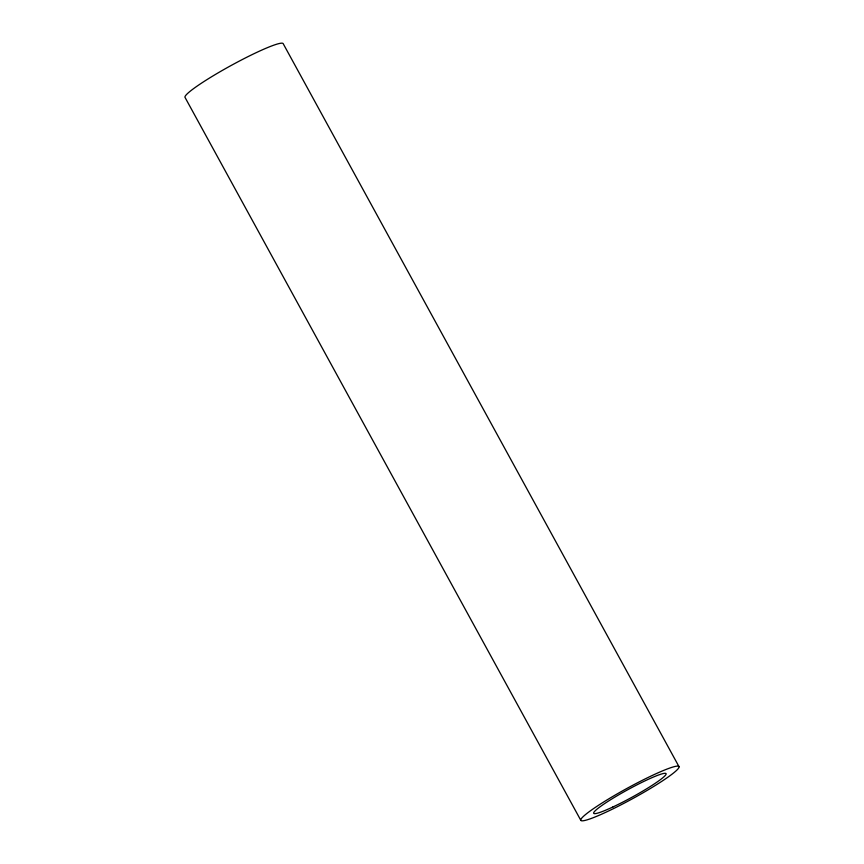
<?xml version="1.0" encoding="UTF-8"?>
<svg xmlns="http://www.w3.org/2000/svg" width="864" height="864" viewBox="0 0 864 864"><rect width="100%" height="100%" fill="white"/><g stroke="black" fill="none" stroke-linecap="round" stroke-linejoin="round"><path stroke-width="1.3" d="M679.039 766.714A55.966 5.854 -28.7 0 0 603.86 801.878A55.966 5.854 -28.7 0 0 606.798 811.825A55.966 5.854 -28.7 0 0 679.039 766.714L283.241 43.772A55.966 5.854 -28.7 0 0 232.405 64.789A55.966 5.854 -28.7 0 0 184.961 97.286L580.759 820.228M612.878 806.987A41.245 4.309 -28.7 0 0 666.112 773.755A41.245 4.309 -28.7 0 0 610.708 799.664A41.245 4.309 -28.7 0 0 612.878 806.987"/></g></svg>
